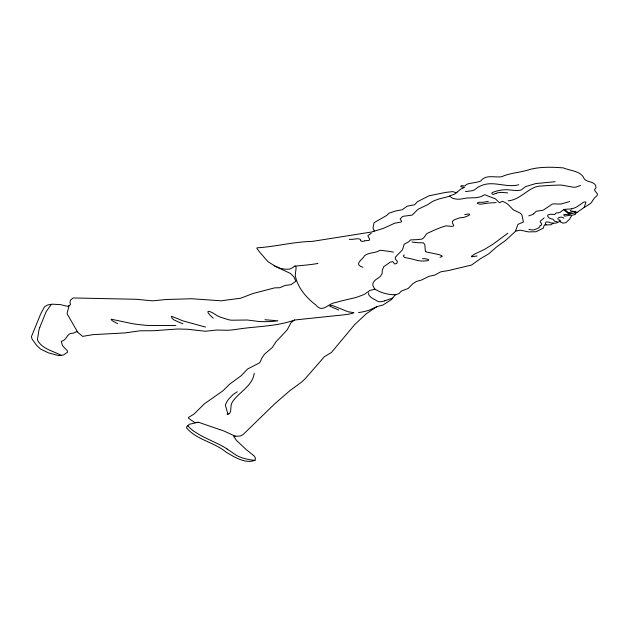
<?xml version="1.0" encoding="UTF-8"?>
<svg xmlns="http://www.w3.org/2000/svg" width="629" height="629" viewBox="0 0 629 629"><rect width="100%" height="100%" fill="white"/><g stroke="black" fill="none" stroke-linecap="round" stroke-linejoin="round"><path stroke-width="0.94" d="M368.618 292.831L368.625 293.987A10.441 6.023 0 0 0 369.482 295.858L370.827 297.179A21.583 12.462 0 0 0 371.448 297.659A14.789 8.539 0 0 0 372.808 298.523L377.188 301A17.132 9.891 0 0 0 377.589 301.228L378.532 301.637A2.209 1.274 0 0 0 379.366 301.778L380.655 301.716A13.382 7.729 0 0 0 384.728 300.851M576.714 212.602L575.378 213.129L575.449 214.379L571.808 215.346L569.449 219.372L565.793 222.729L562.837 223.138L559.771 221.447L556.185 223.083L553.08 223.24L551.153 224.608A3.711 2.139 0 0 1 550.446 224.805L544.966 224.93L544.022 225.693L543.299 228.17L536.042 231.747L528.415 231.889L520.45 230.167L515.686 231.102L505.881 240.223L496.548 246.953L488.631 253.919L480.831 258.456L471.538 265.045L448.878 270.454L440.803 271.83L434.757 275.093L429.127 276.273L421.469 280.031L416.123 281.564L412.726 283.813L408.205 288.436L401.098 291.196L399.085 293.546L394.91 295.111L391.568 299.483L383.03 304.986L377.203 306.582L369.097 310.199A38.29 22.109 0 0 1 358.538 312.542M254.218 373.249L253.691 375.898A53.174 30.703 0 0 1 251.726 380.6C246.969 388.958 237.998 393.707 232.651 401.577A31.143 17.982 0 0 0 231.134 405.343L230.584 411.515L229.648 413.3A4.261 2.461 0 0 1 228.917 413.811L228.767 413.89M39.753 327.442L46.129 311.709L51.334 304.263M69.072 305.836L67.138 313.108A17.549 10.127 0 0 0 67.311 314.186L77.509 331.829M576.392 212.877L584.121 207.499L585.929 202.106L584.443 201.87A4.906 2.831 0 0 0 583.547 202.239L578.09 206.013A18.225 10.52 0 0 1 571.588 208.883M457.039 192.301L454.374 194.29L449.664 195.784A1.431 0.826 0 0 0 449.46 196.059L452.44 198.143A8.216 4.741 0 0 0 453.784 198.63L456.835 199.165A11.369 6.565 0 0 0 459.532 199.181L460.058 199.141A10.009 5.779 0 0 0 461.568 198.937L466.553 198.064L475.618 197.695A21.512 12.423 0 0 0 477.985 197.333L479.039 197.121A16.763 9.679 0 0 0 481.138 196.555L484.896 194.699L486.807 195.493A6.73 3.884 0 0 0 487.31 195.768L489.338 196.578A19.971 11.526 0 0 0 491.076 197.144L495.455 198.882L499.395 202.75L502.461 201.28L506.219 203.096A33.282 19.216 0 0 1 507.627 204.158A31.505 18.186 0 0 1 509.215 205.573L513.248 209.803L520.482 213.247L521.921 214.921L523.422 222.029L518.21 224.254A4.875 2.815 0 0 0 517.651 225.072C516.983 227.336 515.866 229.53 515.811 230.788M471.805 256.176L471.436 256.781L477.034 255.995M584.121 207.499L590.277 203.647A11.015 6.361 0 0 0 591.795 201.956L594.216 198.253L597.086 195.564L597.479 194.212C596.323 191.295 592.557 190.752 595.954 187.89C596.371 180.893 586.668 182.732 584.152 178.762C581.29 170.907 570.165 170.868 563.372 167.896C552.514 167.055 540.751 166.654 530.035 169.382C520.718 172.66 510.646 172.645 501.651 176.733C494.37 177.818 486.013 174.115 480.65 181.042C476.664 182.96 467.937 182.897 465.869 184.973C464.965 187.521 461.796 184.336 460.703 186.27L461.112 186.844L464.532 187.442L460.79 189.125L456.229 192.741L452.801 191.617L445.639 192.395L429.041 195.808L417.507 201.681L414.621 204.732L407.262 206.147L402.167 209.756L395.665 210.951L389.06 213.168L386.591 215.511L374.098 222.682L373.06 227.69L373.382 229.506L374.554 230.568L372.557 231.857L313.863 241.151A30.656 17.698 0 0 1 308.265 241.56C291.117 242.377 273.992 246.851 256.978 247.834L256.891 248.51L259.58 252.009L267.891 261.617L275.95 266.68L290.346 273.403L293.908 276.886L295.874 281.242L290.991 284.709L285.126 285.424L279.842 287.72L274.716 287.854L253.165 293.46L240.522 298.256L221.031 300.796L191.648 298.751L166.646 299.475L152.375 300.843L136.54 299.278L73.2 297.957L70.511 300.096L69.961 302.132L70.472 304.727L67.665 306.37L60.478 304.64L52.553 304.184L47.812 304.923L44.58 306.693L40.728 313.808L31.45 336.609L31.977 338.913L36.49 345.227L40.484 349.04L48.386 352.83L58.631 355.55L63.513 355L67.633 352.098L67.279 350.762L62.397 345.51L61.288 341.303C66.91 340.627 66.643 332.835 72.571 333.244A5.048 2.917 0 0 0 74.01 332.922L76.903 331.507L82.611 336.373L92.911 334.659L125.257 332.89L139.827 330.815L154.003 330.712L177.464 329.006L187.599 329.242L205.368 331.263L216.384 330.052L227.266 330.264A48.661 28.093 0 0 0 236.221 329.423C255.72 326.152 275.706 326.828 294.608 320.012L345.329 314.673A22.314 12.887 0 0 0 347.554 314.358L347.947 314.296A38.11 22.007 0 0 0 352.326 313.321L353.875 312.731L349.983 312.031M507.792 233.241L493.466 243.879L484.99 249.123A85.623 49.432 0 0 1 483.009 250.114L476.082 253.361A23.415 13.516 0 0 0 471.781 256.168M544.156 217.846L540.217 221.251A3.043 1.753 0 0 0 540.201 221.652A3.263 1.879 0 0 0 540.358 222.092L541.231 223.098A5.354 3.09 0 0 1 541.703 224.105L541.577 224.852A1.596 0.92 0 0 1 541.341 225.096L539.879 225.717L539.879 226.228A2.272 1.313 0 0 1 539.855 226.77L537.811 228.413L533.769 229.931A3.216 1.856 0 0 1 533.133 229.986L532.732 229.978A5.732 3.31 0 0 1 532.126 229.947L528.895 229.373M376.7 306.787L366.416 313.659L354.654 324.635L331.444 352.468L324.446 356.619L306.26 377.502A60.486 34.917 0 0 1 300.253 383.061L289.749 390.766L274.621 403.912L242.951 434.686L240.42 435.991L233.681 436.377L236.362 440.292L245.97 449.358L254.336 456.096L255.413 458.054L255.115 460.169C245.963 464.391 233.666 456.756 225.858 451.929C213.978 442.156 196.5 439.82 186.585 427.932L186.829 426.604L189.36 424.261L198.041 422.295L194.793 422.602L188.676 418.379L188.401 417.514L193.991 414.102L204.354 403.857L223.098 390.672L229.561 384.233L241.159 375.741L247.59 369.019L258.582 363.358A6.117 3.53 0 0 0 260.453 361.282L261.884 358.003L264.605 354.103L272.326 347.475L276.052 341.704L287.146 329.942L291.141 322.473L294.608 320.012M371.252 233.249L367.886 235.655L368.704 237.636A21.472 12.399 0 0 1 368.964 237.959L369.121 238.179A6.534 3.774 0 0 1 369.577 239.232L369.435 239.924A1.533 0.888 0 0 1 368.051 240.498L364.702 240.797M237.259 391.749L233.076 394.564L228.752 399.053A66.753 38.534 0 0 0 227.108 401.349L225.536 404.557A12.525 7.233 0 0 0 225.426 405.508L227.604 412.962L227.163 414.448A4.993 2.878 0 0 0 228.744 413.874M580.52 185.484L576.156 187.025A9.065 5.236 0 0 1 573.727 187.269L561.728 185.146A9.6 5.543 0 0 0 560.439 185.028L553.418 185.264A72.421 41.813 0 0 1 551.366 185.351L538.849 186.168A16.904 9.757 0 0 0 534.485 187.387C525.404 191.295 518.571 199.975 508.177 200.816M464.823 214.607C476.059 212.28 464.973 218.239 460.703 217.634A18.532 10.701 0 0 0 456.63 218.955C445.017 222.454 462.802 228.028 446.055 225.803C439.427 227.659 433.129 230.701 426.871 233.532C424.661 235.969 423.797 239.908 419.346 239.374A19.106 11.031 0 0 1 416.673 239.649L410.611 239.908L409.172 241.308A3.695 2.131 0 0 1 408.716 241.772L404.164 244.217L403.079 247.983A21.795 12.58 0 0 1 402.017 250.295L395.358 257.175L395.358 259.077L397.41 261.522L396.773 263.535L394.54 263.968L392.858 261.633L390.122 262.199L383.714 266.735L382.346 270.163A56.704 32.739 0 0 0 382.259 271.013A53.072 30.64 0 0 0 382.204 272.153L382.102 273.395A7.69 4.442 0 0 1 381.74 274.299C379.963 278.427 374.908 278.726 373.217 282.649A11.204 6.471 0 0 0 372.942 283.482L372.832 284.481A17.439 10.064 0 0 0 372.926 285.597L374.42 288.514A10.677 6.164 0 0 0 375.505 289.458C381.465 293.114 388.58 294.836 395.547 294.726M573.231 211.47L571.58 212.099A6.966 4.026 0 0 1 568.317 212.547M364.427 240.907L363.711 241.174A2.846 1.643 0 0 1 362.453 241.379L361.478 241.237A1.25 0.723 0 0 1 361.164 241.072L360.614 240.231M495.974 193.386L493.042 194.518L491.917 193.787A3.884 2.241 0 0 1 491.87 193.339L491.98 192.954A1.73 0.999 0 0 1 492.248 192.655L493.891 191.939A26.913 15.536 0 0 1 503.279 189.856L506.117 189.73A16.44 9.49 0 0 1 507.839 189.761L516.291 190.587L520.089 190.257A5.519 3.184 0 0 0 521.708 189.628L524.617 187.34A12.879 7.438 0 0 1 526.064 186.451L535.782 183.566L555.108 181.702M569.575 201.555L560.879 204.055L553.331 203.898A3.743 2.162 0 0 0 552.191 204.142L543.48 210.031A7.257 4.191 0 0 1 542.568 210.345L536.443 211.234A1.714 0.991 0 0 0 535.979 211.446L534.886 212.649A13.123 7.579 0 0 1 533.62 213.844M373.233 231.598L375.309 230.859A37.072 21.402 0 0 1 377.707 230.12L382.959 228.531A16.928 9.773 0 0 0 384.5 227.863L394.76 223.193L401.129 222.037L401.64 221.196L400.154 219.034L402.324 216.675A3.971 2.296 0 0 1 403.315 216.274L412.168 215.102L417.216 210.07A27.275 15.749 0 0 1 418.655 208.962L427.885 204.559L431.36 202.239A19.853 11.464 0 0 1 433.42 201.044L438.476 199.102L449.279 196.334M384.72 300.843L388.227 299.601A81.283 46.931 0 0 1 392.755 298.13M488.238 201.311L483.898 202.184A9.073 5.236 0 0 1 482.042 202.286L479.267 202.271A3.79 2.186 0 0 0 478.103 202.499L477.191 203.293L478.96 203.985A6.605 3.813 0 0 0 481.059 204.166L487.09 203.277A19.758 11.408 0 0 1 488.867 203.018L496.163 202.593M439.986 257.308L442.101 256.498A1.101 0.637 0 0 0 442.195 256.074L439.592 254.714L426.36 251.993A2.437 1.407 0 0 1 425.904 251.631L425.841 251.553M571.533 208.812L571.148 208.891A4.718 2.728 0 0 1 569.449 209.04L564.842 209.339A5.952 3.436 0 0 0 563.458 209.811L559.739 212.594L556.28 212.987A1.439 0.833 0 0 0 555.792 213.223L555.321 213.813A3.09 1.785 0 0 1 554.456 214.536C552.293 214.002 544.761 213.931 548.59 217.532A11.857 6.848 0 0 0 549.534 218.106L550.517 218.562A5.331 3.074 0 0 0 551.374 218.845C554.346 218.656 553.284 221.966 556.421 221.471A1.368 0.794 0 0 1 556.862 221.644L557.561 222.257M570.377 210.353L570.393 210.778A5.048 2.917 0 0 0 571.124 210.927L571.619 211.022A5.787 3.342 0 0 1 574.277 211.839M374.735 289.293L369.828 290.449L365.001 293.963A63.325 36.561 0 0 1 362.579 295.087L355.998 297.525L347.122 299.577A81.235 46.9 0 0 0 343.206 300.481L339.377 301.488A122.073 70.479 0 0 0 335.776 302.525C327.772 303.202 322.858 313.785 315.711 304.853A133.379 77.005 0 0 1 313.085 302.808C304.861 295.85 297.36 286.541 295.316 275.746A24.665 14.239 0 0 1 295.3 274.645L296.062 268.347A35.09 20.262 0 0 0 296.07 267.498L295.709 266.35A1.014 0.582 0 0 0 294.168 266.311L293.657 266.798A8.201 4.733 0 0 1 293.145 267.349L289.796 269.102L285.503 269.236A26.261 15.159 0 0 1 284.544 269.11L279.984 268.269L274.142 265.705M317.999 263.472L314.555 264.007A122.576 70.77 0 0 1 307.07 264.974L295.056 266.13M354.968 239.004L355.534 238.918A9.962 5.755 0 0 1 357.327 238.761L359.466 238.965A1.761 1.014 0 0 1 360.11 239.327L360.543 240.042M354.363 239.091L353.011 239.272A12.022 6.943 0 0 1 350.88 239.374L349.299 239.319M564.583 209.402L570.275 214.167L563.67 214.646L564.504 216.085L571.399 215.094M569.772 213.766L574.01 213.152M518.783 184.761C505.472 188.315 492.059 179.469 479.282 186.616A9.789 5.653 0 0 0 477.631 187.45L474.816 189.612A8.153 4.71 0 0 1 472.67 190.642L465.46 191.633M545.319 223.955L545.076 224.506L546.161 224.757M545.469 223.94L545.642 222.91A2.547 1.47 0 0 1 545.673 222.619L546.019 222.171A1.172 0.676 0 0 1 546.53 221.966L547.812 221.974A5.331 3.074 0 0 1 549.636 222.438L550.674 222.831A4.096 2.367 0 0 0 551.342 222.996L553.378 223.153M528.761 215.865L532.488 214.607A14.404 8.319 0 0 0 533.62 213.836M175.868 325.547L148.004 325.452A91.063 52.577 0 0 1 143.624 325.099L135.078 324.1A46.051 26.583 0 0 1 131.917 323.558L111.081 319.178L111.679 320.177A19.554 11.291 0 0 0 113.134 321.254L117.67 323.676M235.254 435.968L234.947 435.968A1.447 0.833 0 0 1 234.546 435.913L233.516 435.472M422.484 258.708C427.067 258.315 432.744 260.65 424.52 261.004A19.279 11.125 0 0 1 420.345 260.917L418.993 260.768A12.454 7.194 0 0 1 417.742 260.555L410.894 258.747A46.334 26.748 0 0 0 409.227 258.417L404.722 257.497A1.887 1.093 0 0 1 404.353 257.292L403.818 256.656A7.674 4.427 0 0 1 403.606 256.2L403.59 255.225L404.337 255.02M264.951 319.736L277.947 320.79L272.593 321.435A91.575 52.867 0 0 1 268.182 321.639L261.145 321.623A31.489 18.178 0 0 1 257.827 321.348L247.299 320.012L231.669 320.2A19.444 11.228 0 0 1 228.712 319.784L220.441 317.173A66.328 38.298 0 0 1 216.816 315.538C208.954 309.759 203.198 309.374 213.247 318.219M349.472 311.968L348.702 311.866A8.256 4.765 0 0 1 347.861 311.693L332.67 305.584L330.571 305.309L329.612 306.111L338.724 310.026M507.658 192.906L501.683 192.395A10.261 5.928 0 0 0 495.951 193.362M412.066 242.039L415.006 242.472A24.413 14.097 0 0 0 419.464 242.731L423.545 242.873L424.756 244.697A31.78 18.351 0 0 1 424.945 245.884L425.243 249.917A11.173 6.455 0 0 0 425.762 251.569M205.526 327.08L183.157 320.932A55.014 31.757 0 0 1 178.29 318.911L171.355 316.261L172.024 318.172A16.44 9.49 0 0 0 173.148 319.249L173.667 319.658A11.92 6.88 0 0 0 174.571 320.24L182.866 323.825M219.804 429.607L198.968 422.436A11.479 6.628 0 0 0 198.064 422.256M362.902 267.286C353.317 264.298 362.288 260.052 364.443 255.83C368.46 252.158 374.978 253.487 379.601 250.484A4.702 2.713 0 0 1 380.647 250.279L389.39 251.403A55.305 31.93 0 0 0 393.424 252.087M61.516 355.558C53.551 350.974 42.206 349.205 37.677 340.289A15.253 8.806 0 0 1 37.465 339.456L38.896 330.233A100.97 58.293 0 0 1 39.753 327.442M574.56 211.226L575.779 211.824M575.952 211.91L576.125 212.012A2.233 1.289 0 0 1 576.801 212.547M227.1 449.004L236.001 455.066A27.495 15.874 0 0 0 240.97 457.385L242.527 457.912A34.823 20.104 0 0 0 254.997 460.357M563.686 209.709L568.773 213.907M558.198 219.435L557.899 218.994A1.903 1.101 0 0 1 557.939 218.515L558.245 218.114A3.145 1.816 0 0 1 561.147 217.162A3.145 1.816 0 0 1 563.875 218.294M187.631 425.55L188.362 426.391A52.065 30.058 0 0 0 193.936 431.313L200.659 435.425A130.958 75.606 0 0 0 205.416 437.87L219.159 444.42A88.367 51.02 0 0 1 227.124 448.996M560.691 221.793L560.195 220.512A3.9 2.249 0 0 0 559.621 219.922L559.008 220.095A5.842 3.373 0 0 0 559.315 220.527M575.268 213.089A1.321 0.763 0 0 1 574.576 212.523L574.536 212.413A2.508 1.447 0 0 0 574.277 211.934M219.812 429.599A39.155 22.605 0 0 1 224.372 431.227L232.541 434.954A29.532 17.054 0 0 1 233.225 435.315"/></g></svg>
